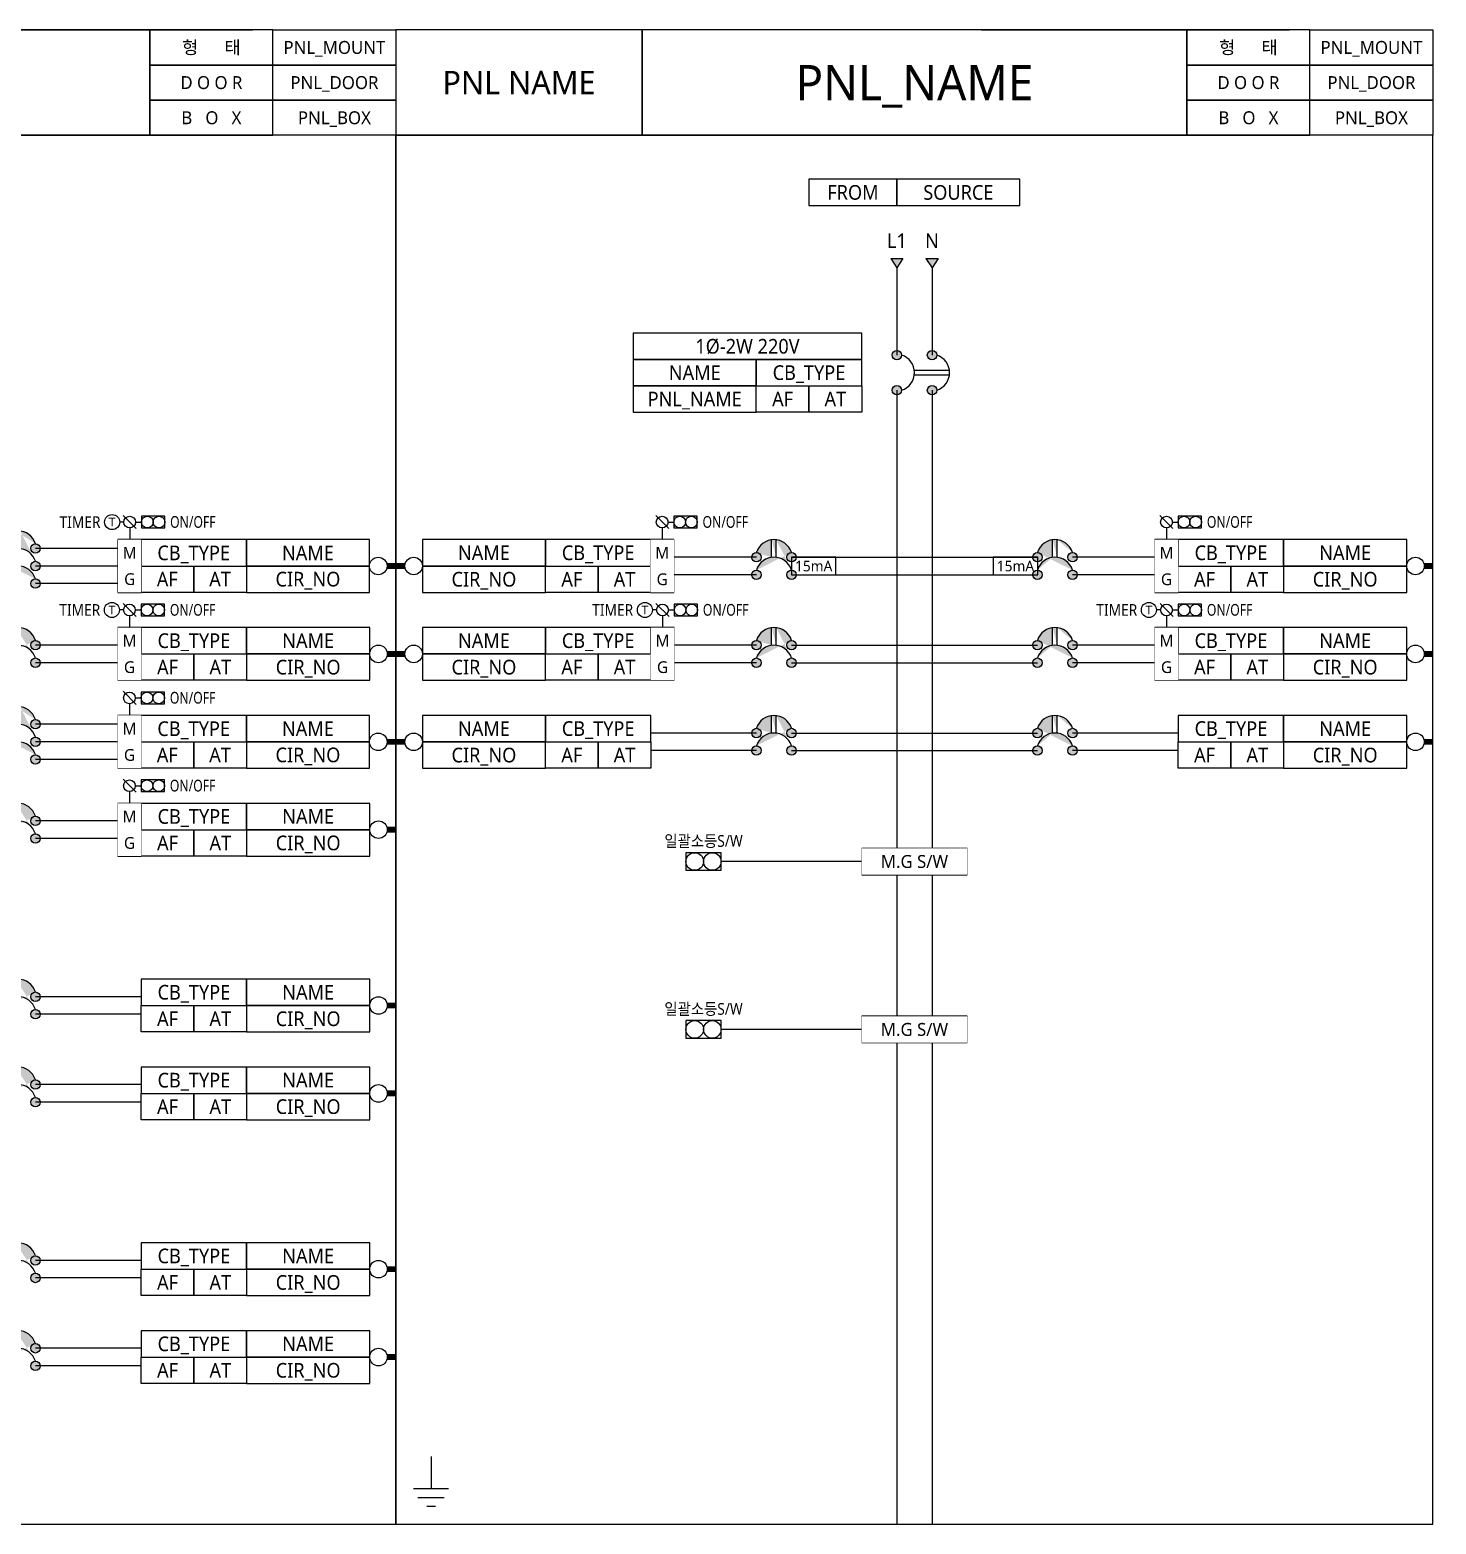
# Model space of a CAD drawing. Header units: millimetres. Extents: x 2290 to 28892, y 1247 to 13997.
# Drawn here: x 16891 to 28892, y 1247 to 13997 of the extents above; entities that cross this region are included whole.
import ezdxf
from ezdxf.enums import TextEntityAlignment as Align

# ---------------------------------------------------------------- set-up
doc = ezdxf.new("R2010")
doc.units = ezdxf.units.MM
for name, color, linetype in [('1', 1, 'Continuous'), ('5', 2, 'Continuous'), ('BUS_L1', 2, 'Continuous'), ('BUS_N', 3, 'Continuous'), ('SYMB', 2, 'Continuous'), ('TXT', 7, 'Continuous')]:
    doc.layers.add(name, color=color, linetype=linetype)
doc.layers.add('2', color=4, linetype='Continuous', lineweight=5)
doc.styles.add('SHT', font='ChosunKg.TTF')
doc.styles.add('맑은고딕', font='malgun.ttf')

# ---------------------------------------------------------------- blocks, each defined once
blk = doc.blocks.new('p3cb')
at = {"layer": 'SYMB', "color": 4}
for p, q in [((-20, -1), (-20, 299)), ((20, -1), (20, 299))]:
    blk.add_line(p, q, dxfattribs=at)
at = {"layer": 'SYMB'}
for centre in [(-150, 150), (150, 150), (-150, 0), (150, 0), (-150, -150), (150, -150)]:
    blk.add_circle(centre, 40.2, dxfattribs=at)
for centre in [(0, 143), (0, -7), (0, -157)]:
    blk.add_arc(centre, 157, 17.5984, 162.4016, dxfattribs=at)
blk = doc.blocks.new('BUS_CONN_DOT')
at = {"layer": 'SYMB', "transparency": 33554687}
h = blk.add_hatch(color=2, dxfattribs=at)
h.dxf.hatch_style = 1
h.paths.add_polyline_path([(40, 40), (-40, 40), (-40, -40), (40, -40)])
at = {"layer": 'SYMB', "color": 5}
for p, q in [((-40, 0), (40, 0)), ((0, 40), (0, -40))]:
    blk.add_line(p, q, dxfattribs=at)
at = {"layer": 'SYMB', "color": 2}
blk.add_lwpolyline([(40, 40), (-40, 40), (-40, -40), (40, -40)], close=True, dxfattribs=at)
blk = doc.blocks.new('3P3W_RIGHT_BRANCH_BREAKER_3')
at = {"transparency": 33554687}
h = blk.add_hatch(color=2, dxfattribs=at)
h.dxf.hatch_style = 1
edge = h.paths.add_edge_path()
edge.add_arc((1649, -300), 40.2, 0, 360)
edge = h.paths.add_edge_path()
edge.add_arc((1349, -300), 40.2, 0, 360)
edge = h.paths.add_edge_path()
edge.add_arc((1649, -150), 40.2, 0, 360)
edge = h.paths.add_edge_path()
edge.add_arc((1349, -150), 40.2, 0, 360)
edge = h.paths.add_edge_path()
edge.add_arc((1649, 0), 40.2, 0, 360)
edge = h.paths.add_edge_path()
edge.add_arc((1349, 0), 40.2, 0, 360)
edge = h.paths.add_edge_path()
edge.add_arc((1499, -307), 157, 17.5984, 162.4016)
edge.add_line((1479, -151), (1479, 149))
edge.add_arc((1499, -7), 157, 17.5984, 162.4016)
edge.add_line((1519, -151), (1519, 149))
edge.add_arc((1499, -157), 157, 17.5984, 162.4016)
at = {"layer": '1', "color": 1}
for p, q in [((0, 0), (1349, 0)), ((2549, 0), (1649, 0)), ((300, -150), (1349, -150)), ((2549, -150), (1649, -150)), ((600, -300), (1349, -300)), ((2549, -300), (1649, -300))]:
    blk.add_line(p, q, dxfattribs=at)
at = {"layer": '2', "color": 4}
for points in [[(2549, -150), (3449, -150), (3449, 75), (2549, 75)], [(3449, -150), (4499, -150), (4499, 75), (3449, 75)], [(2999, -375), (2549, -375), (2549, -150), (2999, -150)], [(3449, -375), (2999, -375), (2999, -150), (3449, -150)], [(3449, -375), (4499, -375), (4499, -150), (3449, -150)]]:
    blk.add_lwpolyline(points, close=True, dxfattribs=at)
at = {"layer": 'SYMB', "color": 3, "const_width": 50}
blk.add_lwpolyline([(4649, -150), (4725, -150)], dxfattribs=at)
at = {"layer": 'SYMB', "color": 3}
blk.add_circle((4574, -150), 75, dxfattribs=at)
at = {"layer": 'SYMB'}
blk.add_blockref('p3cb', (1499, -150), dxfattribs=at)
at = {"layer": 'SYMB', "color": 2}
for p in [(0, 0), (300, -150), (600, -300)]:
    blk.add_blockref('BUS_CONN_DOT', p, dxfattribs=at)
at = {"layer": 'TXT', "linetype": 'Continuous', "lineweight": -2, "style": '맑은고딕', "width": 0.95}
blk.add_text('NAME', height=125, dxfattribs=at).set_placement((3974, -38), align=Align.MIDDLE_CENTER)
at = {"layer": 'TXT', "color": 7, "style": '맑은고딕', "width": 0.95}
for tag, p in [('CB_TYPE', (2999, -38)), ('AF', (2774, -262)), ('AT', (3224, -262)), ('CIR_NO', (3974, -262))]:
    blk.add_attdef(tag, text='', height=125, dxfattribs=at).set_placement(p, align=Align.MIDDLE_CENTER)
blk = doc.blocks.new('PANEL_NAME')
at = {"layer": '5', "color": 2, "ltscale": 0.001}
blk.add_line((4996, 900), (7626, 900), dxfattribs=at)
at = {"layer": '5', "color": 2}
for points in [[(2100, 900), (0, 900), (0, 0), (2100, 0)], [(2100, 900), (2100, 0), (6750, 0), (6750, 900)], [(7800, 900), (6750, 900), (6750, 600), (7800, 600)], [(7800, 900), (8850, 900), (8850, 600), (7800, 600)], [(7800, 600), (6750, 600), (6750, 300), (7800, 300)], [(7800, 600), (8850, 600), (8850, 300), (7800, 300)], [(7800, 300), (6750, 300), (6750, 0), (7800, 0)], [(7800, 300), (8850, 300), (8850, 0), (7800, 0)]]:
    blk.add_lwpolyline(points, close=True, dxfattribs=at)
at = {"layer": 'TXT', "color": 7, "linetype": 'Continuous', "lineweight": -2, "style": '맑은고딕'}
for s, p in [('형      태', (7275, 750)), ('D O O R', (7275, 450)), ('B   O   X', (7275, 150))]:
    blk.add_text(s, height=110, dxfattribs=at).set_placement(p, align=Align.MIDDLE_CENTER)
at = {"layer": 'TXT', "color": 7, "style": '맑은고딕'}
blk.add_text('PNL NAME', height=200, dxfattribs=at).set_placement((1050, 450), align=Align.MIDDLE_CENTER)
for tag, height, p in [('PNL_MOUNT', 110, (8325, 750)), ('PNL_NAME', 300, (4425, 450)), ('PNL_DOOR', 110, (8325, 450)), ('PNL_BOX', 110, (8325, 150))]:
    blk.add_attdef(tag, text='', height=height, dxfattribs=at).set_placement(p, align=Align.MIDDLE_CENTER)
blk = doc.blocks.new('p2cb')
at = {"layer": 'SYMB', "color": 4}
for p, q in [((-20, 74), (-20, 224)), ((20, 74), (20, 224))]:
    blk.add_line(p, q, dxfattribs=at)
at = {"layer": 'SYMB'}
for centre in [(-150, 75), (150, 75), (-150, -75), (150, -75)]:
    blk.add_circle(centre, 40.2, dxfattribs=at)
for centre in [(0, 68), (0, -82)]:
    blk.add_arc(centre, 157, 17.5984, 162.4016, dxfattribs=at)
blk = doc.blocks.new('1P2W_RIGHT_BRANCH_BREAKER_3')
at = {"transparency": 33554687}
h = blk.add_hatch(color=2, dxfattribs=at)
h.dxf.hatch_style = 1
edge = h.paths.add_edge_path()
edge.add_arc((1649, -150), 40.2, 0, 360)
edge = h.paths.add_edge_path()
edge.add_arc((1349, -150), 40.2, 0, 360)
edge = h.paths.add_edge_path()
edge.add_arc((1649, 0), 40.2, 0, 360)
edge = h.paths.add_edge_path()
edge.add_arc((1349, 0), 40.2, 0, 360)
edge = h.paths.add_edge_path()
edge.add_arc((1499, -7), 157, 17.5984, 162.4016)
edge.add_line((1519, -1), (1519, 149))
edge.add_line((1479, -1), (1479, 149))
edge.add_arc((1499, -157), 157, 17.5984, 162.4016)
at = {"layer": '1', "color": 1}
for p, q in [((0, 0), (1349, 0)), ((2551, 0), (1649, 0)), ((300, -150), (1349, -150)), ((2551, -150), (1649, -150))]:
    blk.add_line(p, q, dxfattribs=at)
at = {"layer": '2', "color": 4}
for points in [[(2551, -75), (3451, -75), (3451, 150), (2551, 150)], [(3451, -75), (4501, -75), (4501, 150), (3451, 150)], [(3001, -300), (2551, -300), (2551, -75), (3001, -75)], [(3451, -300), (3001, -300), (3001, -75), (3451, -75)], [(3451, -300), (4501, -300), (4501, -75), (3451, -75)]]:
    blk.add_lwpolyline(points, close=True, dxfattribs=at)
at = {"layer": 'SYMB', "color": 3, "const_width": 50}
blk.add_lwpolyline([(4651, -75), (4725, -75)], dxfattribs=at)
at = {"layer": 'SYMB', "color": 3}
blk.add_circle((4576, -75), 75, dxfattribs=at)
at = {"layer": 'SYMB'}
blk.add_blockref('p2cb', (1499, -75), dxfattribs=at)
at = {"layer": 'TXT', "linetype": 'Continuous', "lineweight": -2, "style": '맑은고딕', "width": 0.95}
blk.add_text('NAME', height=125, dxfattribs=at).set_placement((3976, 38), align=Align.MIDDLE_CENTER)
at = {"layer": 'TXT', "color": 7, "style": '맑은고딕', "width": 0.95}
for tag, p in [('CB_TYPE', (3001, 38)), ('AF', (2776, -188)), ('AT', (3226, -188)), ('CIR_NO', (3976, -188))]:
    blk.add_attdef(tag, text='', height=125, dxfattribs=at).set_placement(p, align=Align.MIDDLE_CENTER)
blk = doc.blocks.new('3P3W_R_SYM_TIMER_3')
at = {"layer": '2', "color": 4}
blk.add_circle((2303, 225), 64.4, dxfattribs=at)
at = {"layer": 'SYMB'}
for p, q in [((2509, 169), (2398, 281)), ((2403, 225), (2368, 225)), ((2453, 175), (2453, 75)), ((2503, 225), (2553, 225))]:
    blk.add_line(p, q, dxfattribs=at)
at = {"layer": 'SYMB', "linetype": 'Continuous'}
blk.add_lwpolyline([(2553, 175), (2753, 175), (2753, 275), (2553, 275)], close=True, dxfattribs=at)
at = {"layer": 'SYMB'}
blk.add_lwpolyline([(2553, 75), (2353, 75), (2353, -375), (2553, -375)], close=True, dxfattribs=at)
blk.add_circle((2453, 225), 50, dxfattribs=at)
at = {"layer": 'SYMB', "color": 4, "linetype": 'Continuous'}
for centre in [(2603, 225), (2703, 225)]:
    blk.add_circle(centre, 50, dxfattribs=at)
at = {"layer": 'SYMB', "color": 7, "style": '맑은고딕'}
for s, width, p in [('TIMER', 0.9, (2029, 225)), ('ON/OFF', 0.8, (2992, 226))]:
    blk.add_text(s, height=100, dxfattribs=dict(at, width=width)).set_placement(p, align=Align.MIDDLE_CENTER)
at = {"layer": 'TXT', "style": 'SHT'}
blk.add_text('T', height=75, dxfattribs=at).set_placement((2303, 225), align=Align.MIDDLE_CENTER)
at = {"color": 2}
blk.add_wipeout([(2353, 75), (2353, -375), (2553, -375), (2553, 75)], dxfattribs=at).dxf.layer = 'SYMB'
at = {"layer": 'SYMB', "color": 7, "style": '맑은고딕'}
for s, p in [('M', (2453, -38)), ('G', (2453, -262))]:
    blk.add_text(s, height=100, dxfattribs=at).set_placement(p, align=Align.MIDDLE_CENTER)
blk = doc.blocks.new('1P2W_R_SYM_TIMER_3')
at = {"layer": '2', "color": 4}
blk.add_circle((2301, 300), 64.4, dxfattribs=at)
at = {"layer": 'SYMB'}
for p, q in [((2401, 300), (2366, 300)), ((2507, 244), (2396, 356)), ((2501, 300), (2551, 300)), ((2451, 250), (2451, 150))]:
    blk.add_line(p, q, dxfattribs=at)
at = {"layer": 'SYMB', "linetype": 'Continuous'}
blk.add_lwpolyline([(2551, 250), (2751, 250), (2751, 350), (2551, 350)], close=True, dxfattribs=at)
at = {"layer": 'SYMB'}
blk.add_lwpolyline([(2551, 150), (2351, 150), (2351, -300), (2551, -300)], close=True, dxfattribs=at)
blk.add_circle((2451, 300), 50, dxfattribs=at)
at = {"layer": 'SYMB', "color": 4, "linetype": 'Continuous'}
for centre in [(2601, 300), (2701, 300)]:
    blk.add_circle(centre, 50, dxfattribs=at)
at = {"layer": 'SYMB', "color": 7, "style": '맑은고딕'}
for s, width, p in [('TIMER', 0.9, (2027, 300)), ('ON/OFF', 0.8, (2990, 301))]:
    blk.add_text(s, height=100, dxfattribs=dict(at, width=width)).set_placement(p, align=Align.MIDDLE_CENTER)
at = {"layer": 'TXT', "style": 'SHT'}
blk.add_text('T', height=75, dxfattribs=at).set_placement((2301, 300), align=Align.MIDDLE_CENTER)
at = {"color": 2}
blk.add_wipeout([(2351, 150), (2351, -300), (2551, -300), (2551, 150)], dxfattribs=at).dxf.layer = 'SYMB'
at = {"layer": 'SYMB', "color": 7, "style": '맑은고딕'}
for s, p in [('M', (2451, 38)), ('G', (2451, -188))]:
    blk.add_text(s, height=100, dxfattribs=at).set_placement(p, align=Align.MIDDLE_CENTER)
blk = doc.blocks.new('3P3W_R_SYM_ONOFF_3')
at = {"layer": 'SYMB'}
for p, q in [((2507, 169), (2396, 281)), ((2451, 175), (2451, 75)), ((2501, 225), (2551, 225))]:
    blk.add_line(p, q, dxfattribs=at)
at = {"layer": 'SYMB', "linetype": 'Continuous'}
blk.add_lwpolyline([(2551, 175), (2751, 175), (2751, 275), (2551, 275)], close=True, dxfattribs=at)
at = {"layer": 'SYMB'}
blk.add_lwpolyline([(2551, 75), (2351, 75), (2351, -375), (2551, -375)], close=True, dxfattribs=at)
blk.add_circle((2451, 225), 50, dxfattribs=at)
at = {"layer": 'SYMB', "color": 4, "linetype": 'Continuous'}
for centre in [(2601, 225), (2701, 225)]:
    blk.add_circle(centre, 50, dxfattribs=at)
at = {"layer": 'SYMB', "color": 7, "style": '맑은고딕', "width": 0.8}
blk.add_text('ON/OFF', height=100, dxfattribs=at).set_placement((2990, 226), align=Align.MIDDLE_CENTER)
at = {"color": 2}
blk.add_wipeout([(2351, 75), (2351, -375), (2551, -375), (2551, 75)], dxfattribs=at).dxf.layer = 'SYMB'
at = {"layer": 'SYMB', "color": 7, "style": '맑은고딕'}
for s, p in [('M', (2451, -38)), ('G', (2451, -262))]:
    blk.add_text(s, height=100, dxfattribs=at).set_placement(p, align=Align.MIDDLE_CENTER)
blk = doc.blocks.new('1P2W_R_SYM_ONOFF_3')
at = {"layer": 'SYMB'}
for p, q in [((2507, 244), (2396, 356)), ((2501, 300), (2551, 300)), ((2451, 250), (2451, 150))]:
    blk.add_line(p, q, dxfattribs=at)
at = {"layer": 'SYMB', "linetype": 'Continuous'}
blk.add_lwpolyline([(2551, 250), (2751, 250), (2751, 350), (2551, 350)], close=True, dxfattribs=at)
at = {"layer": 'SYMB'}
blk.add_lwpolyline([(2551, 150), (2351, 150), (2351, -300), (2551, -300)], close=True, dxfattribs=at)
blk.add_circle((2451, 300), 50, dxfattribs=at)
at = {"layer": 'SYMB', "color": 4, "linetype": 'Continuous'}
for centre in [(2601, 300), (2701, 300)]:
    blk.add_circle(centre, 50, dxfattribs=at)
at = {"layer": 'SYMB', "color": 7, "style": '맑은고딕', "width": 0.8}
blk.add_text('ON/OFF', height=100, dxfattribs=at).set_placement((2990, 301), align=Align.MIDDLE_CENTER)
at = {"color": 2}
blk.add_wipeout([(2351, 150), (2351, -300), (2551, -300), (2551, 150)], dxfattribs=at).dxf.layer = 'SYMB'
at = {"layer": 'SYMB', "color": 7, "style": '맑은고딕'}
for s, p in [('M', (2451, 38)), ('G', (2451, -188))]:
    blk.add_text(s, height=100, dxfattribs=at).set_placement(p, align=Align.MIDDLE_CENTER)
blk = doc.blocks.new('earth-panel')
at = {"layer": 'SYMB'}
for p, q in [((0, 426), (0, 150)), ((150, 150), (-150, 150)), ((113, 75), (-113, 75)), ((37, 0), (-37, 0))]:
    blk.add_line(p, q, dxfattribs=at)
blk = doc.blocks.new('input-line')
at = {"layer": 'SYMB'}
for p, q in [((-52, 80), (52, 80)), ((-52, 80), (0, 0)), ((52, 80), (0, 0))]:
    blk.add_line(p, q, dxfattribs=at)
blk = doc.blocks.new('MAIN_BREAKER_1')
at = {"transparency": 33554687}
h = blk.add_hatch(color=2, dxfattribs=at)
h.dxf.hatch_style = 1
h.paths.add_polyline_path([(300, 1045), (248, 1125), (352, 1125)])
h.paths.add_polyline_path([(0, 1045), (-52, 1125), (52, 1125)])
h = blk.add_hatch(color=2, dxfattribs=at)
h.dxf.hatch_style = 1
edge = h.paths.add_edge_path()
edge.add_arc((300, 300), 40.2, 0, 360)
edge = h.paths.add_edge_path()
edge.add_arc((0, 300), 40.2, 0, 360)
edge = h.paths.add_edge_path()
edge.add_arc((300, 0), 40.2, 0, 360)
edge = h.paths.add_edge_path()
edge.add_arc((0, 0), 40.2, 0, 360)
at = {"layer": '2', "color": 4}
for points in [[(-750, 1575), (0, 1575), (0, 1800), (-750, 1800)], [(0, 1575), (1050, 1575), (1050, 1800), (0, 1800)], [(-2250, 262), (-300, 262), (-300, 488), (-2250, 488)], [(-2250, 38), (-1200, 38), (-1200, 262), (-2250, 262)], [(-1200, 38), (-300, 38), (-300, 262), (-1200, 262)], [(-2250, -188), (-1200, -188), (-1200, 38), (-2250, 38)], [(-750, -188), (-1200, -188), (-1200, 38), (-750, 38)], [(-300, -188), (-750, -188), (-750, 38), (-300, 38)]]:
    blk.add_lwpolyline(points, close=True, dxfattribs=at)
at = {"layer": 'BUS_L1'}
blk.add_line((0, 1045), (0, 300), dxfattribs=at)
at = {"layer": 'BUS_N'}
blk.add_line((300, 1045), (300, 300), dxfattribs=at)
at = {"layer": 'SYMB', "color": 4}
for p, q in [((150, 170), (449, 170)), ((150, 130), (449, 130))]:
    blk.add_line(p, q, dxfattribs=at)
at = {"layer": 'SYMB'}
for centre in [(0, 300), (300, 300), (0, 0), (300, 0)]:
    blk.add_circle(centre, 40.2, dxfattribs=at)
for centre in [(-7, 150), (293, 150)]:
    blk.add_arc(centre, 157, 287.5984, 72.4016, dxfattribs=at)
for p in [(0, 1045), (300, 1045)]:
    blk.add_blockref('input-line', p, dxfattribs=at)
at = {"layer": 'TXT', "color": 7, "linetype": 'Continuous', "lineweight": -2, "style": '맑은고딕', "width": 0.95}
for s, p in [('FROM', (-375, 1688)), ('1Ø-2W 220V', (-1275, 375)), ('NAME', (-1725, 150))]:
    blk.add_text(s, height=125, dxfattribs=at).set_placement(p, align=Align.MIDDLE_CENTER)
for s, p in [('L1', (0, 1275)), ('N', (300, 1275))]:
    blk.add_text(s, height=125, dxfattribs=at).set_placement(p, align=Align.MIDDLE)
at = {"layer": 'TXT', "color": 7, "style": '맑은고딕', "width": 0.95}
for tag, p in [('SOURCE', (525, 1688)), ('CB_TYPE', (-750, 150)), ('PNL_NAME', (-1725, -75)), ('AF', (-975, -75)), ('AT', (-525, -75))]:
    blk.add_attdef(tag, text='', height=125, dxfattribs=at).set_placement(p, align=Align.MIDDLE_CENTER)
blk = doc.blocks.new('1P2W_LEFT_BRANCH_BREAKER_1')
at = {"transparency": 33554687}
h = blk.add_hatch(color=2, dxfattribs=at)
h.dxf.hatch_style = 1
edge = h.paths.add_edge_path()
edge.add_arc((-901, -150), 40.2, 0, 360)
edge = h.paths.add_edge_path()
edge.add_arc((-1201, -150), 40.2, 0, 360)
edge = h.paths.add_edge_path()
edge.add_arc((-901, 0), 40.2, 0, 360)
edge = h.paths.add_edge_path()
edge.add_arc((-1201, 0), 40.2, 0, 360)
edge = h.paths.add_edge_path()
edge.add_arc((-1051, -7), 157, 17.5984, 162.4016)
edge.add_line((-1071, -1), (-1071, 149))
edge.add_line((-1031, -1), (-1031, 149))
edge.add_arc((-1051, -157), 157, 17.5984, 162.4016)
at = {"layer": '1', "color": 1}
for p, q in [((-1201, 0), (-2101, 0)), ((-901, 0), (0, 0)), ((-1201, -150), (-2101, -150)), ((-901, -150), (300, -150))]:
    blk.add_line(p, q, dxfattribs=at)
at = {"layer": '2', "color": 4}
for points in [[(-4051, -75), (-3001, -75), (-3001, 150), (-4051, 150)], [(-3001, -75), (-2101, -75), (-2101, 150), (-3001, 150)], [(-4051, -300), (-3001, -300), (-3001, -75), (-4051, -75)], [(-2551, -300), (-3001, -300), (-3001, -75), (-2551, -75)], [(-2101, -300), (-2551, -300), (-2551, -75), (-2101, -75)]]:
    blk.add_lwpolyline(points, close=True, dxfattribs=at)
at = {"layer": 'SYMB', "color": 3, "const_width": 50}
blk.add_lwpolyline([(-4201, -75), (-4277, -75)], dxfattribs=at)
at = {"layer": 'SYMB', "color": 3}
blk.add_circle((-4126, -75), 75, dxfattribs=at)
at = {"layer": 'SYMB'}
blk.add_blockref('p2cb', (-1051, -75), dxfattribs=at)
at = {"layer": 'TXT', "linetype": 'Continuous', "lineweight": -2, "style": '맑은고딕', "width": 0.95}
blk.add_text('NAME', height=125, dxfattribs=at).set_placement((-3526, 38), align=Align.MIDDLE_CENTER)
at = {"layer": 'TXT', "color": 7, "style": '맑은고딕', "width": 0.95}
for tag, p in [('CB_TYPE', (-2551, 38)), ('CIR_NO', (-3526, -188)), ('AF', (-2776, -188)), ('AT', (-2326, -188))]:
    blk.add_attdef(tag, text='', height=125, dxfattribs=at).set_placement(p, align=Align.MIDDLE_CENTER)
blk = doc.blocks.new('1P2W_RIGHT_BRANCH_BREAKER_1')
at = {"transparency": 33554687}
h = blk.add_hatch(color=2, dxfattribs=at)
h.dxf.hatch_style = 1
edge = h.paths.add_edge_path()
edge.add_arc((1497, -150), 40.2, 0, 360)
edge = h.paths.add_edge_path()
edge.add_arc((1197, -150), 40.2, 0, 360)
edge = h.paths.add_edge_path()
edge.add_arc((1497, 0), 40.2, 0, 360)
edge = h.paths.add_edge_path()
edge.add_arc((1197, 0), 40.2, 0, 360)
edge = h.paths.add_edge_path()
edge.add_arc((1347, -7), 157, 17.5984, 162.4016)
edge.add_arc((1347, -157), 157, 17.5984, 162.4016)
edge.add_line((1327, -1), (1327, 149))
edge.add_line((1367, -1), (1367, 149))
at = {"layer": '1', "color": 1}
for p, q in [((0, 0), (1197, 0)), ((2399, 0), (1497, 0)), ((300, -150), (1197, -150)), ((2399, -150), (1497, -150))]:
    blk.add_line(p, q, dxfattribs=at)
at = {"layer": '2', "color": 4}
for points in [[(2399, -75), (3299, -75), (3299, 150), (2399, 150)], [(3299, -75), (4349, -75), (4349, 150), (3299, 150)], [(2849, -300), (2399, -300), (2399, -75), (2849, -75)], [(3299, -300), (2849, -300), (2849, -75), (3299, -75)], [(3299, -300), (4349, -300), (4349, -75), (3299, -75)]]:
    blk.add_lwpolyline(points, close=True, dxfattribs=at)
at = {"layer": 'SYMB', "color": 3, "const_width": 50}
blk.add_lwpolyline([(4499, -75), (4575, -75)], dxfattribs=at)
at = {"layer": 'SYMB', "color": 3}
blk.add_circle((4424, -75), 75, dxfattribs=at)
at = {"layer": 'SYMB'}
blk.add_blockref('p2cb', (1347, -75), dxfattribs=at)
at = {"layer": 'TXT', "linetype": 'Continuous', "lineweight": -2, "style": '맑은고딕', "width": 0.95}
blk.add_text('NAME', height=125, dxfattribs=at).set_placement((3824, 38), align=Align.MIDDLE_CENTER)
at = {"layer": 'TXT', "color": 7, "style": '맑은고딕', "width": 0.95}
for tag, p in [('CB_TYPE', (2849, 38)), ('AF', (2624, -188)), ('AT', (3074, -188)), ('CIR_NO', (3824, -188))]:
    blk.add_attdef(tag, text='', height=125, dxfattribs=at).set_placement(p, align=Align.MIDDLE_CENTER)
blk = doc.blocks.new('1P2W_LEFT_SYM_REMOTE_1')
at = {"layer": 'SYMB', "color": 4}
blk.add_line((-300, 675), (-1500, 675), dxfattribs=at)
at = {"layer": 'SYMB', "color": 2}
blk.add_lwpolyline([(-300, 562), (600, 562), (600, 787), (-300, 787)], close=True, dxfattribs=at)
at = {"layer": 'SYMB', "linetype": 'Continuous'}
blk.add_lwpolyline([(-1800, 600), (-1500, 600), (-1500, 750), (-1800, 750)], close=True, dxfattribs=at)
at = {"layer": 'SYMB', "color": 4, "linetype": 'Continuous'}
for centre in [(-1725, 675), (-1575, 675)]:
    blk.add_circle(centre, 75, dxfattribs=at)
at = {"layer": 'SYMB', "color": 7, "style": '맑은고딕', "width": 0.9}
blk.add_text('일괄소등S/W', height=100, dxfattribs=at).set_placement((-1650, 850), align=Align.MIDDLE_CENTER)
at = {"color": 4}
blk.add_wipeout([(-300, 787), (-300, 562), (600, 562), (600, 787)], dxfattribs=at).dxf.layer = 'SYMB'
at = {"layer": 'SYMB', "linetype": 'Continuous', "lineweight": -2, "style": '맑은고딕'}
blk.add_text('M.G S/W', height=110, dxfattribs=at).set_placement((150, 675), align=Align.MIDDLE_CENTER)
blk = doc.blocks.new('1P2W_RIGHT_SYM_REMOTE_1')
at = {"layer": 'SYMB', "color": 4}
blk.add_line((-300, 675), (-1500, 675), dxfattribs=at)
at = {"layer": 'SYMB', "color": 2}
blk.add_lwpolyline([(-300, 562), (600, 562), (600, 787), (-300, 787)], close=True, dxfattribs=at)
at = {"layer": 'SYMB', "linetype": 'Continuous'}
blk.add_lwpolyline([(-1800, 600), (-1500, 600), (-1500, 750), (-1800, 750)], close=True, dxfattribs=at)
at = {"layer": 'SYMB', "color": 4, "linetype": 'Continuous'}
for centre in [(-1725, 675), (-1575, 675)]:
    blk.add_circle(centre, 75, dxfattribs=at)
at = {"layer": 'SYMB', "color": 7, "style": '맑은고딕', "width": 0.9}
blk.add_text('일괄소등S/W', height=100, dxfattribs=at).set_placement((-1650, 850), align=Align.MIDDLE_CENTER)
at = {"color": 4}
blk.add_wipeout([(-300, 787), (-300, 562), (600, 562), (600, 787)], dxfattribs=at).dxf.layer = 'SYMB'
at = {"layer": 'SYMB', "linetype": 'Continuous', "lineweight": -2, "style": '맑은고딕'}
blk.add_text('M.G S/W', height=110, dxfattribs=at).set_placement((150, 675), align=Align.MIDDLE_CENTER)
blk = doc.blocks.new('1P2W_L_SYM_ELB_1')
at = {"layer": 'SYMB', "color": 2}
blk.add_lwpolyline([(-900, -150), (-520, -150), (-520, 0), (-900, 0)], close=True, dxfattribs=at)
at = {"layer": 'SYMB', "color": 4, "style": '맑은고딕'}
blk.add_text('15mA', height=90, dxfattribs=at).set_placement((-710, -75), align=Align.MIDDLE_CENTER)
blk = doc.blocks.new('1P2W_R_SYM_ELB_1')
at = {"layer": 'SYMB', "color": 2}
blk.add_lwpolyline([(822, -150), (1203, -150), (1203, 0), (822, 0)], close=True, dxfattribs=at)
at = {"layer": 'SYMB', "color": 4, "style": '맑은고딕'}
blk.add_text('15mA', height=90, dxfattribs=at).set_placement((1012, -75), align=Align.MIDDLE_CENTER)
blk = doc.blocks.new('1P2W_L_SYM_ONOFF_1')
at = {"layer": 'SYMB'}
for p, q in [((-1947, 244), (-2058, 356)), ((-1953, 300), (-1903, 300)), ((-2003, 250), (-2003, 150))]:
    blk.add_line(p, q, dxfattribs=at)
at = {"layer": 'SYMB', "linetype": 'Continuous'}
blk.add_lwpolyline([(-1903, 250), (-1703, 250), (-1703, 350), (-1903, 350)], close=True, dxfattribs=at)
at = {"layer": 'SYMB'}
blk.add_lwpolyline([(-1903, 150), (-2103, 150), (-2103, -300), (-1903, -300)], close=True, dxfattribs=at)
blk.add_circle((-2003, 300), 50, dxfattribs=at)
at = {"layer": 'SYMB', "color": 4, "linetype": 'Continuous'}
for centre in [(-1853, 300), (-1753, 300)]:
    blk.add_circle(centre, 50, dxfattribs=at)
at = {"layer": 'SYMB', "color": 7, "style": '맑은고딕', "width": 0.8}
blk.add_text('ON/OFF', height=100, dxfattribs=at).set_placement((-1464, 301), align=Align.MIDDLE_CENTER)
at = {"color": 2}
blk.add_wipeout([(-2103, 150), (-2103, -300), (-1903, -300), (-1903, 150)], dxfattribs=at).dxf.layer = 'SYMB'
at = {"layer": 'SYMB', "color": 7, "style": '맑은고딕'}
for s, p in [('M', (-2003, 38)), ('G', (-2003, -188))]:
    blk.add_text(s, height=100, dxfattribs=at).set_placement(p, align=Align.MIDDLE_CENTER)
blk = doc.blocks.new('1P2W_R_SYM_ONOFF_1')
at = {"layer": 'SYMB'}
for p, q in [((2354, 244), (2243, 356)), ((2349, 300), (2398, 300)), ((2299, 250), (2299, 150))]:
    blk.add_line(p, q, dxfattribs=at)
at = {"layer": 'SYMB', "linetype": 'Continuous'}
blk.add_lwpolyline([(2398, 250), (2598, 250), (2598, 350), (2398, 350)], close=True, dxfattribs=at)
at = {"layer": 'SYMB'}
blk.add_lwpolyline([(2399, 150), (2199, 150), (2199, -300), (2399, -300)], close=True, dxfattribs=at)
blk.add_circle((2299, 300), 50, dxfattribs=at)
at = {"layer": 'SYMB', "color": 4, "linetype": 'Continuous'}
for centre in [(2448, 300), (2548, 300)]:
    blk.add_circle(centre, 50, dxfattribs=at)
at = {"layer": 'SYMB', "color": 7, "style": '맑은고딕', "width": 0.8}
blk.add_text('ON/OFF', height=100, dxfattribs=at).set_placement((2838, 301), align=Align.MIDDLE_CENTER)
at = {"color": 2}
blk.add_wipeout([(2199, 150), (2199, -300), (2399, -300), (2399, 150)], dxfattribs=at).dxf.layer = 'SYMB'
at = {"layer": 'SYMB', "color": 7, "style": '맑은고딕'}
for s, p in [('M', (2299, 38)), ('G', (2299, -188))]:
    blk.add_text(s, height=100, dxfattribs=at).set_placement(p, align=Align.MIDDLE_CENTER)
blk = doc.blocks.new('1P2W_R_SYM_TIMER_1')
at = {"layer": '2', "color": 4}
blk.add_circle((2151, 300), 64.4, dxfattribs=at)
at = {"layer": 'SYMB'}
for p, q in [((2251, 300), (2216, 300)), ((2357, 244), (2246, 356)), ((2351, 300), (2401, 300)), ((2301, 250), (2301, 150))]:
    blk.add_line(p, q, dxfattribs=at)
at = {"layer": 'SYMB', "linetype": 'Continuous'}
blk.add_lwpolyline([(2401, 250), (2601, 250), (2601, 350), (2401, 350)], close=True, dxfattribs=at)
at = {"layer": 'SYMB'}
blk.add_lwpolyline([(2401, 150), (2201, 150), (2201, -300), (2401, -300)], close=True, dxfattribs=at)
blk.add_circle((2301, 300), 50, dxfattribs=at)
at = {"layer": 'SYMB', "color": 4, "linetype": 'Continuous'}
for centre in [(2451, 300), (2551, 300)]:
    blk.add_circle(centre, 50, dxfattribs=at)
at = {"layer": 'SYMB', "color": 7, "style": '맑은고딕'}
for s, width, p in [('TIMER', 0.9, (1877, 300)), ('ON/OFF', 0.8, (2840, 301))]:
    blk.add_text(s, height=100, dxfattribs=dict(at, width=width)).set_placement(p, align=Align.MIDDLE_CENTER)
at = {"layer": 'TXT', "style": 'SHT'}
blk.add_text('T', height=75, dxfattribs=at).set_placement((2151, 300), align=Align.MIDDLE_CENTER)
at = {"color": 2}
blk.add_wipeout([(2201, 150), (2201, -300), (2401, -300), (2401, 150)], dxfattribs=at).dxf.layer = 'SYMB'
at = {"layer": 'SYMB', "color": 7, "style": '맑은고딕'}
for s, p in [('M', (2301, 38)), ('G', (2301, -188))]:
    blk.add_text(s, height=100, dxfattribs=at).set_placement(p, align=Align.MIDDLE_CENTER)
blk = doc.blocks.new('1P2W_L_SYM_TIMER_1')
at = {"layer": '2', "color": 4}
blk.add_circle((-2150, 300), 64.4, dxfattribs=at)
at = {"layer": 'SYMB'}
for p, q in [((-2050, 300), (-2086, 300)), ((-1944, 244), (-2056, 356)), ((-1950, 300), (-1900, 300)), ((-2000, 250), (-2000, 150))]:
    blk.add_line(p, q, dxfattribs=at)
at = {"layer": 'SYMB', "linetype": 'Continuous'}
blk.add_lwpolyline([(-1900, 250), (-1700, 250), (-1700, 350), (-1900, 350)], close=True, dxfattribs=at)
at = {"layer": 'SYMB'}
blk.add_lwpolyline([(-1900, 150), (-2100, 150), (-2100, -300), (-1900, -300)], close=True, dxfattribs=at)
blk.add_circle((-2000, 300), 50, dxfattribs=at)
at = {"layer": 'SYMB', "color": 4, "linetype": 'Continuous'}
for centre in [(-1850, 300), (-1750, 300)]:
    blk.add_circle(centre, 50, dxfattribs=at)
at = {"layer": 'SYMB', "color": 7, "style": '맑은고딕'}
for s, width, p in [('TIMER', 0.9, (-2425, 300)), ('ON/OFF', 0.8, (-1461, 301))]:
    blk.add_text(s, height=100, dxfattribs=dict(at, width=width)).set_placement(p, align=Align.MIDDLE_CENTER)
at = {"layer": 'TXT', "style": 'SHT'}
blk.add_text('T', height=75, dxfattribs=at).set_placement((-2150, 300), align=Align.MIDDLE_CENTER)
at = {"color": 2}
blk.add_wipeout([(-2100, 150), (-2100, -300), (-1900, -300), (-1900, 150)], dxfattribs=at).dxf.layer = 'SYMB'
at = {"layer": 'SYMB', "color": 7, "style": '맑은고딕'}
for s, p in [('M', (-2000, 38)), ('G', (-2000, -188))]:
    blk.add_text(s, height=100, dxfattribs=at).set_placement(p, align=Align.MIDDLE_CENTER)

msp = doc.modelspace()

# ---------------------------------------------------------------- linework, layer by layer
at = {"layer": '5', "color": 3}
for points in [[(20015, 13097), (11165, 13097), (11165, 1247), (20015, 1247)], [(28865, 13097), (20015, 13097), (20015, 1247), (28865, 1247)]]:
    msp.add_lwpolyline(points, close=True, dxfattribs=at)
at = {"layer": 'BUS_L1'}
msp.add_line((24290, 10922), (24290, 1247), dxfattribs=at)
at = {"layer": 'BUS_N'}
msp.add_line((24590, 10922), (24590, 1247), dxfattribs=at)

# ---------------------------------------------------------------- block references
for name in ['1P2W_L_SYM_ELB_1', '1P2W_R_SYM_ELB_1']:
    msp.add_blockref(name, (24290, 9497))
at = {"layer": 'SYMB', "color": 2}
ref = msp.add_blockref('PANEL_NAME', (11165, 13097), dxfattribs=at)
ref.add_attrib('PNL_BOX', 'PNL_BOX', dxfattribs={"layer": 'TXT', "color": 2, "height": 110, "style": '맑은고딕'}).set_placement((19490, 13247), align=Align.MIDDLE_CENTER)
ref.add_attrib('PNL_DOOR', 'PNL_DOOR', dxfattribs={"layer": 'TXT', "color": 2, "height": 110, "style": '맑은고딕'}).set_placement((19490, 13547), align=Align.MIDDLE_CENTER)
ref.add_attrib('PNL_MOUNT', 'PNL_MOUNT', dxfattribs={"layer": 'TXT', "color": 2, "height": 110, "style": '맑은고딕'}).set_placement((19490, 13847), align=Align.MIDDLE_CENTER)
ref.add_attrib('PNL_NAME', 'PNL_NAME', dxfattribs={"layer": 'TXT', "color": 2, "height": 300, "style": '맑은고딕'}).set_placement((15590, 13547), align=Align.MIDDLE_CENTER)
ref = msp.add_blockref('PANEL_NAME', (20015, 13097), dxfattribs=at)
ref.add_attrib('PNL_BOX', 'PNL_BOX', dxfattribs={"layer": 'TXT', "color": 2, "height": 110, "style": '맑은고딕'}).set_placement((28340, 13247), align=Align.MIDDLE_CENTER)
ref.add_attrib('PNL_DOOR', 'PNL_DOOR', dxfattribs={"layer": 'TXT', "color": 2, "height": 110, "style": '맑은고딕'}).set_placement((28340, 13547), align=Align.MIDDLE_CENTER)
ref.add_attrib('PNL_MOUNT', 'PNL_MOUNT', dxfattribs={"layer": 'TXT', "color": 2, "height": 110, "style": '맑은고딕'}).set_placement((28340, 13847), align=Align.MIDDLE_CENTER)
ref.add_attrib('PNL_NAME', 'PNL_NAME', dxfattribs={"layer": 'TXT', "color": 2, "height": 300, "style": '맑은고딕'}).set_placement((24440, 13547), align=Align.MIDDLE_CENTER)
for name, p, values in [('MAIN_BREAKER_1', (24290, 10922), {'AF': 'AF', 'AT': 'AT', 'CB_TYPE': 'CB_TYPE', 'PNL_NAME': 'PNL_NAME', 'SOURCE': 'SOURCE'}), ('3P3W_RIGHT_BRANCH_BREAKER_3', (15290, 9572), {'AT': 'AT', 'AF': 'AF', 'CB_TYPE': 'CB_TYPE', 'CIR_NO': 'CIR_NO'}), ('1P2W_LEFT_BRANCH_BREAKER_1', (24292, 9497), {'AT': 'AT', 'AF': 'AF', 'CB_TYPE': 'CB_TYPE', 'CIR_NO': 'CIR_NO'}), ('1P2W_RIGHT_BRANCH_BREAKER_1', (24292, 9497), {'AT': 'AT', 'AF': 'AF', 'CB_TYPE': 'CB_TYPE', 'CIR_NO': 'CIR_NO'}), ('1P2W_RIGHT_BRANCH_BREAKER_3', (15290, 8747), {'AT': 'AT', 'AF': 'AF', 'CB_TYPE': 'CB_TYPE', 'CIR_NO': 'CIR_NO'}), ('1P2W_LEFT_BRANCH_BREAKER_1', (24292, 8747), {'AT': 'AT', 'AF': 'AF', 'CB_TYPE': 'CB_TYPE', 'CIR_NO': 'CIR_NO'}), ('1P2W_RIGHT_BRANCH_BREAKER_1', (24292, 8747), {'AT': 'AT', 'AF': 'AF', 'CB_TYPE': 'CB_TYPE', 'CIR_NO': 'CIR_NO'}), ('3P3W_RIGHT_BRANCH_BREAKER_3', (15290, 8072), {'AT': 'AT', 'AF': 'AF', 'CB_TYPE': 'CB_TYPE', 'CIR_NO': 'CIR_NO'}), ('1P2W_LEFT_BRANCH_BREAKER_1', (24292, 7997), {'AT': 'AT', 'AF': 'AF', 'CB_TYPE': 'CB_TYPE', 'CIR_NO': 'CIR_NO'}), ('1P2W_RIGHT_BRANCH_BREAKER_1', (24292, 7997), {'AT': 'AT', 'AF': 'AF', 'CB_TYPE': 'CB_TYPE', 'CIR_NO': 'CIR_NO'}), ('1P2W_RIGHT_BRANCH_BREAKER_3', (15290, 7247), {'AT': 'AT', 'AF': 'AF', 'CB_TYPE': 'CB_TYPE', 'CIR_NO': 'CIR_NO'}), ('1P2W_RIGHT_BRANCH_BREAKER_3', (15290, 5747), {'AT': 'AT', 'AF': 'AF', 'CB_TYPE': 'CB_TYPE', 'CIR_NO': 'CIR_NO'}), ('1P2W_RIGHT_BRANCH_BREAKER_3', (15290, 4997), {'AT': 'AT', 'AF': 'AF', 'CB_TYPE': 'CB_TYPE', 'CIR_NO': 'CIR_NO'}), ('1P2W_RIGHT_BRANCH_BREAKER_3', (15290, 3497), {'AT': 'AT', 'AF': 'AF', 'CB_TYPE': 'CB_TYPE', 'CIR_NO': 'CIR_NO'}), ('1P2W_RIGHT_BRANCH_BREAKER_3', (15290, 2747), {'AT': 'AT', 'AF': 'AF', 'CB_TYPE': 'CB_TYPE', 'CIR_NO': 'CIR_NO'})]:
    msp.add_blockref(name, p, dxfattribs=at).add_auto_attribs(values)
msp.add_blockref('earth-panel', (20315, 1397), dxfattribs=at)

# ---------------------------------------------------------------- next in the draw order: block references
for name, p in [('1P2W_L_SYM_ONOFF_1', (24290, 9497)), ('1P2W_R_SYM_ONOFF_1', (24292, 9497)), ('1P2W_L_SYM_TIMER_1', (24290, 8747)), ('1P2W_R_SYM_TIMER_1', (24290, 8747)), ('1P2W_LEFT_SYM_REMOTE_1', (24290, 6226)), ('1P2W_RIGHT_SYM_REMOTE_1', (24290, 4793))]:
    msp.add_blockref(name, p)
for name, p in [('3P3W_R_SYM_TIMER_3', (15290, 9572)), ('1P2W_R_SYM_TIMER_3', (15290, 8747)), ('3P3W_R_SYM_ONOFF_3', (15290, 8072)), ('1P2W_R_SYM_ONOFF_3', (15290, 7247))]:
    msp.add_blockref(name, p, dxfattribs=at)

doc.saveas('drawing.dxf')
